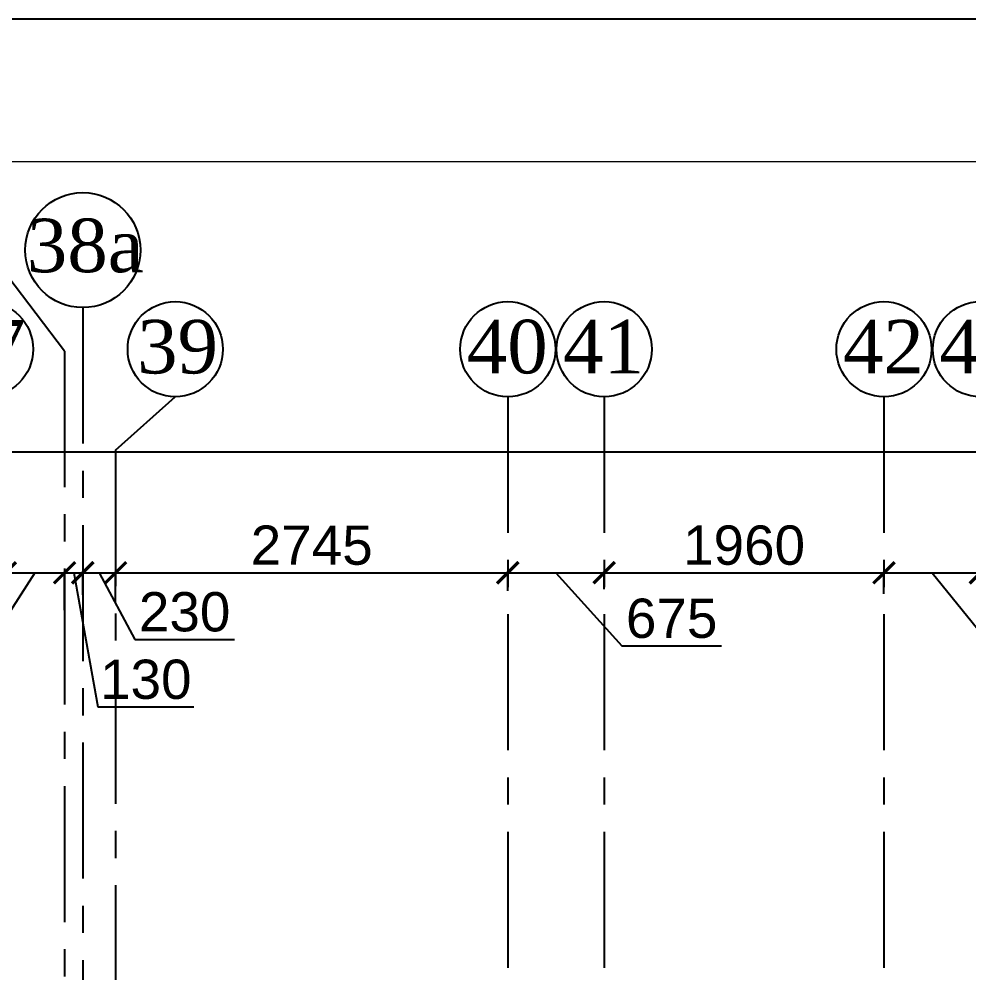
# Model space of a CAD drawing. Header units: inches. Extents: x 278200 to 407749, y -182622 to -96622.
# Drawn here: x 331106 to 337759, y -103306 to -96622 of the extents above; entities that cross this region are included whole.
import ezdxf

# ---------------------------------------------------------------- set-up
doc = ezdxf.new("R2010")
doc.units = ezdxf.units.IN
doc.header["$MEASUREMENT"] = 0
doc.linetypes.add('CENTER', pattern=[50.8, 31.75, -6.35, 6.35, -6.35])
for name, color, linetype in [('GIRD CIR', 1, 'Continuous'), ('GIRD TEXT', 4, 'Continuous'), ('GRID', 8, 'CENTER'), ('GRID DIM', 4, 'Continuous')]:
    doc.layers.add(name, color=color, linetype=linetype)
doc.layers.add('JKEC COLHAT', color=2, linetype='Continuous', lineweight=20)
doc.styles.add('T200', font='sanss___.ttf', dxfattribs={"height": 275})
doc.styles.add('T400', font='romantic.ttf')
doc.dimstyles.new('T 300', dxfattribs={"dimtxt": 275, "dimasz": 150, "dimexe": 1, "dimexo": 0, "dimgap": 50, "dimtad": 1, "dimdec": 0, "dimrnd": 5, "dimdsep": 46, "dimtxsty": 'T200', "dimblk": 'ARCHTICK', "dimcen": 2.5, "dimdle": 1, "dimclrd": 5, "dimclre": 253, "dimclrt": 4, "dimadec": 0, "dimazin": 0, "dimtfac": 1, "dimtdec": 0, "dimtmove": 2, "dimatfit": 3, "dimfxl": 0, "dimarcsym": 0})

# ---------------------------------------------------------------- blocks, each defined once
blk = doc.blocks.new('_ARCHTICK')
at = {"color": 0, "linetype": 'ByBlock', "const_width": 0.15}
blk.add_lwpolyline([(-0.5, -0.5), (0.5, 0.5)], dxfattribs=at)
blk = doc.blocks.new('*D74')
at = {"layer": 'Defpoints', "color": 0}
for p in [(366494.3, -99654.5), (283425.7, -99879.1, 14.7), (366494.3, -99879.1, 14.7)]:
    blk.add_point(p, dxfattribs=at)
at = {"layer": 'GRID DIM', "color": 5, "lineweight": -2}
blk.add_line((283424.7, -99654.5), (366495.3, -99654.5), dxfattribs=at)
at = {"layer": 'GRID DIM', "color": 253, "lineweight": -2}
for p, q in [((283425.7, -99879.1), (283425.7, -99653.5)), ((366494.3, -99879.1), (366494.3, -99653.5))]:
    blk.add_line(p, q, dxfattribs=at)
at = {"layer": 'GRID DIM', "color": 5, "lineweight": -2, "xscale": 150, "yscale": 150, "zscale": 150, "rotation": 180}
blk.add_blockref('_ARCHTICK', (283425.7, -99654.5), dxfattribs=at)
at = {"layer": 'GRID DIM', "color": 5, "lineweight": -2, "xscale": 150, "yscale": 150, "zscale": 150}
blk.add_blockref('_ARCHTICK', (366494.3, -99654.5), dxfattribs=at)
at = {"layer": 'GRID DIM', "color": 4, "insert": (324960, -99462.6), "char_height": 275, "attachment_point": 5, "style": 'T200'}
blk.add_mtext('83070', dxfattribs=at)
blk = doc.blocks.new('*D113')
at = {"layer": 'Defpoints', "color": 0}
for p in [(331424.3, -100501.8), (331009.3, -100656, 14.7), (331424.3, -100764.9, 14.7)]:
    blk.add_point(p, dxfattribs=at)
at = {"layer": 'GRID DIM', "color": 5, "lineweight": -2}
for p, q in [((331216.8, -100501.8), (330890.1, -101009)), ((331008.3, -100501.8), (331425.3, -100501.8)), ((330890.1, -101009), (330187.3, -101009))]:
    blk.add_line(p, q, dxfattribs=at)
at = {"layer": 'GRID DIM', "color": 253, "lineweight": -2}
for p, q in [((331009.3, -100656), (331009.3, -100500.8)), ((331424.3, -100764.9), (331424.3, -100500.8))]:
    blk.add_line(p, q, dxfattribs=at)
at = {"layer": 'GRID DIM', "color": 5, "lineweight": -2, "xscale": 150, "yscale": 150, "zscale": 150, "rotation": 180}
blk.add_blockref('_ARCHTICK', (331009.3, -100501.8), dxfattribs=at)
at = {"layer": 'GRID DIM', "color": 5, "lineweight": -2, "xscale": 150, "yscale": 150, "zscale": 150}
blk.add_blockref('_ARCHTICK', (331424.3, -100501.8), dxfattribs=at)
at = {"layer": 'GRID DIM', "color": 4, "insert": (330538.7, -100817.3), "char_height": 275, "attachment_point": 5, "style": 'T200'}
blk.add_mtext('415', dxfattribs=at)
blk = doc.blocks.new('*D114')
at = {"layer": 'Defpoints', "color": 0}
for p in [(331552.1, -100501.8), (331552.1, -100656, 29.5), (331424.3, -100764.9, 14.7)]:
    blk.add_point(p, dxfattribs=at)
at = {"layer": 'GRID DIM', "color": 5, "lineweight": -2}
for p, q in [((331423.3, -100501.8), (331553.1, -100501.8)), ((331488.2, -100501.8), (331657.3, -101442)), ((331657.3, -101442), (332329.5, -101442))]:
    blk.add_line(p, q, dxfattribs=at)
at = {"layer": 'GRID DIM', "color": 253, "lineweight": -2}
for p, q in [((331424.3, -100764.9), (331424.3, -100500.8)), ((331552.1, -100656), (331552.1, -100500.8))]:
    blk.add_line(p, q, dxfattribs=at)
at = {"layer": 'GRID DIM', "color": 5, "lineweight": -2, "xscale": 150, "yscale": 150, "zscale": 150, "rotation": 180}
blk.add_blockref('_ARCHTICK', (331424.3, -100501.8), dxfattribs=at)
at = {"layer": 'GRID DIM', "color": 5, "lineweight": -2, "xscale": 150, "yscale": 150, "zscale": 150}
blk.add_blockref('_ARCHTICK', (331552.1, -100501.8), dxfattribs=at)
at = {"layer": 'GRID DIM', "color": 4, "insert": (331993.4, -101250.1), "char_height": 275, "attachment_point": 5, "style": 'T200'}
blk.add_mtext('130', dxfattribs=at)
blk = doc.blocks.new('*D115')
at = {"layer": 'Defpoints', "color": 0}
for p in [(331782.1, -100501.8), (331552.1, -100656, 29.5), (331782.1, -100705.2, 14.7)]:
    blk.add_point(p, dxfattribs=at)
at = {"layer": 'GRID DIM', "color": 5, "lineweight": -2}
for p, q in [((331551.1, -100501.8), (331783.1, -100501.8)), ((331667.1, -100501.8), (331916.3, -100968.8)), ((331916.3, -100968.8), (332614.6, -100968.8))]:
    blk.add_line(p, q, dxfattribs=at)
at = {"layer": 'GRID DIM', "color": 253, "lineweight": -2}
for p, q in [((331552.1, -100656), (331552.1, -100500.8)), ((331782.1, -100705.2), (331782.1, -100500.8))]:
    blk.add_line(p, q, dxfattribs=at)
at = {"layer": 'GRID DIM', "color": 5, "lineweight": -2, "xscale": 150, "yscale": 150, "zscale": 150, "rotation": 180}
blk.add_blockref('_ARCHTICK', (331552.1, -100501.8), dxfattribs=at)
at = {"layer": 'GRID DIM', "color": 5, "lineweight": -2, "xscale": 150, "yscale": 150, "zscale": 150}
blk.add_blockref('_ARCHTICK', (331782.1, -100501.8), dxfattribs=at)
at = {"layer": 'GRID DIM', "color": 4, "insert": (332265.4, -100777), "char_height": 275, "attachment_point": 5, "style": 'T200'}
blk.add_mtext('230', dxfattribs=at)
blk = doc.blocks.new('*D116')
at = {"layer": 'Defpoints', "color": 0}
for p in [(334529.3, -100501.8), (334529.3, -100628.5, 14.7), (331782.1, -100705.2, 14.7)]:
    blk.add_point(p, dxfattribs=at)
at = {"layer": 'GRID DIM', "color": 5, "lineweight": -2}
blk.add_line((331781.1, -100501.8), (334530.3, -100501.8), dxfattribs=at)
at = {"layer": 'GRID DIM', "color": 253, "lineweight": -2}
for p, q in [((331782.1, -100705.2), (331782.1, -100500.8)), ((334529.3, -100628.5), (334529.3, -100500.8))]:
    blk.add_line(p, q, dxfattribs=at)
at = {"layer": 'GRID DIM', "color": 5, "lineweight": -2, "xscale": 150, "yscale": 150, "zscale": 150, "rotation": 180}
blk.add_blockref('_ARCHTICK', (331782.1, -100501.8), dxfattribs=at)
at = {"layer": 'GRID DIM', "color": 5, "lineweight": -2, "xscale": 150, "yscale": 150, "zscale": 150}
blk.add_blockref('_ARCHTICK', (334529.3, -100501.8), dxfattribs=at)
at = {"layer": 'GRID DIM', "color": 4, "insert": (333155.7, -100310.2), "char_height": 275, "attachment_point": 5, "style": 'T200'}
blk.add_mtext('2745', dxfattribs=at)
blk = doc.blocks.new('*D117')
at = {"layer": 'Defpoints', "color": 0}
for p in [(335204.3, -100501.8), (334529.3, -100628.5, 14.7), (335204.3, -100617.2, 14.7)]:
    blk.add_point(p, dxfattribs=at)
at = {"layer": 'GRID DIM', "color": 5, "lineweight": -2}
for p, q in [((334528.3, -100501.8), (335205.3, -100501.8)), ((334866.8, -100501.8), (335328.3, -101014.5)), ((335328.3, -101014.5), (336025.8, -101014.5))]:
    blk.add_line(p, q, dxfattribs=at)
at = {"layer": 'GRID DIM', "color": 253, "lineweight": -2}
for p, q in [((334529.3, -100628.5), (334529.3, -100500.8)), ((335204.3, -100617.2), (335204.3, -100500.8))]:
    blk.add_line(p, q, dxfattribs=at)
at = {"layer": 'GRID DIM', "color": 5, "lineweight": -2, "xscale": 150, "yscale": 150, "zscale": 150, "rotation": 180}
blk.add_blockref('_ARCHTICK', (334529.3, -100501.8), dxfattribs=at)
at = {"layer": 'GRID DIM', "color": 5, "lineweight": -2, "xscale": 150, "yscale": 150, "zscale": 150}
blk.add_blockref('_ARCHTICK', (335204.3, -100501.8), dxfattribs=at)
at = {"layer": 'GRID DIM', "color": 4, "insert": (335677.1, -100822.7), "char_height": 275, "attachment_point": 5, "style": 'T200'}
blk.add_mtext('675', dxfattribs=at)
blk = doc.blocks.new('*D118')
at = {"layer": 'Defpoints', "color": 0}
for p in [(337164.3, -100501.8), (335204.3, -100617.2, 14.7), (337164.3, -100649.4, 14.7)]:
    blk.add_point(p, dxfattribs=at)
at = {"layer": 'GRID DIM', "color": 5, "lineweight": -2}
blk.add_line((335203.3, -100501.8), (337165.3, -100501.8), dxfattribs=at)
at = {"layer": 'GRID DIM', "color": 253, "lineweight": -2}
for p, q in [((335204.3, -100617.2), (335204.3, -100500.8)), ((337164.3, -100649.4), (337164.3, -100500.8))]:
    blk.add_line(p, q, dxfattribs=at)
at = {"layer": 'GRID DIM', "color": 5, "lineweight": -2, "xscale": 150, "yscale": 150, "zscale": 150, "rotation": 180}
blk.add_blockref('_ARCHTICK', (335204.3, -100501.8), dxfattribs=at)
at = {"layer": 'GRID DIM', "color": 5, "lineweight": -2, "xscale": 150, "yscale": 150, "zscale": 150}
blk.add_blockref('_ARCHTICK', (337164.3, -100501.8), dxfattribs=at)
at = {"layer": 'GRID DIM', "color": 4, "insert": (336184.3, -100310), "char_height": 275, "attachment_point": 5, "style": 'T200'}
blk.add_mtext('1960', dxfattribs=at)
blk = doc.blocks.new('*D119')
at = {"layer": 'Defpoints', "color": 0}
for p in [(337839.3, -100501.8), (337164.3, -100649.4, 14.7), (337839.3, -100649.4, 14.7)]:
    blk.add_point(p, dxfattribs=at)
at = {"layer": 'GRID DIM', "color": 5, "lineweight": -2}
for p, q in [((337163.3, -100501.8), (337840.3, -100501.8)), ((337501.8, -100501.8), (338045.1, -101175.8)), ((338045.1, -101175.8), (338742.6, -101175.8))]:
    blk.add_line(p, q, dxfattribs=at)
at = {"layer": 'GRID DIM', "color": 253, "lineweight": -2}
for p, q in [((337164.3, -100649.4), (337164.3, -100500.8)), ((337839.3, -100649.4), (337839.3, -100500.8))]:
    blk.add_line(p, q, dxfattribs=at)
at = {"layer": 'GRID DIM', "color": 5, "lineweight": -2, "xscale": 150, "yscale": 150, "zscale": 150, "rotation": 180}
blk.add_blockref('_ARCHTICK', (337164.3, -100501.8), dxfattribs=at)
at = {"layer": 'GRID DIM', "color": 5, "lineweight": -2, "xscale": 150, "yscale": 150, "zscale": 150}
blk.add_blockref('_ARCHTICK', (337839.3, -100501.8), dxfattribs=at)
at = {"layer": 'GRID DIM', "color": 4, "insert": (338393.9, -100984), "char_height": 275, "attachment_point": 5, "style": 'T200'}
blk.add_mtext('675', dxfattribs=at)
blk = doc.blocks.new('*D120')
at = {"layer": 'Defpoints', "color": 0}
for p in [(339089.1, -100501.8), (337839.3, -100649.4, 14.7), (339089.1, -100638.2, 14.7)]:
    blk.add_point(p, dxfattribs=at)
at = {"layer": 'GRID DIM', "color": 5, "lineweight": -2}
blk.add_line((337838.3, -100501.8), (339090.1, -100501.8), dxfattribs=at)
at = {"layer": 'GRID DIM', "color": 253, "lineweight": -2}
for p, q in [((337839.3, -100649.4), (337839.3, -100500.8)), ((339089.1, -100638.2), (339089.1, -100500.8))]:
    blk.add_line(p, q, dxfattribs=at)
at = {"layer": 'GRID DIM', "color": 5, "lineweight": -2, "xscale": 150, "yscale": 150, "zscale": 150, "rotation": 180}
blk.add_blockref('_ARCHTICK', (337839.3, -100501.8), dxfattribs=at)
at = {"layer": 'GRID DIM', "color": 5, "lineweight": -2, "xscale": 150, "yscale": 150, "zscale": 150}
blk.add_blockref('_ARCHTICK', (339089.1, -100501.8), dxfattribs=at)
at = {"layer": 'GRID DIM', "color": 4, "insert": (338464.2, -100310.2), "char_height": 275, "attachment_point": 5, "style": 'T200'}
blk.add_mtext('1250', dxfattribs=at)

msp = doc.modelspace()

# ---------------------------------------------------------------- linework, layer by layer
at = {"layer": 'Defpoints', "ltscale": 0.2}
msp.add_lwpolyline([(278199.9, -182621.9), (400199.9, -182621.9), (400199.9, -96621.9), (278199.9, -96621.9)], close=True, dxfattribs=at)
at = {"layer": 'GIRD CIR'}
for centre, radius in [((331552.1, -98240.7, 29.5), 403.2), ((330870.8, -98935.4, 14.7), 333.3), ((332199.9, -98935.4, 14.7), 333.3), ((334529.3, -98935.4, 14.7), 333.3), ((335204.3, -98935.4, 14.7), 333.3), ((337164.3, -98935.4, 14.7), 333.3), ((337839.3, -98935.4, 14.7), 333.3)]:
    msp.add_circle(centre, radius, dxfattribs=at)
at = {"layer": 'GRID', "ltscale": 30}
for p, q in [((331424.3, -98948.8, 14.7), (331026.4, -98424.9, 14.7)), ((331552.1, -98643.9, 29.5), (331552.1, -130305.3, 29.5)), ((331424.3, -98948.8, 14.7), (331424.3, -130305.3, 14.7)), ((331782.1, -99643.5, 14.7), (332199.9, -99268.8, 14.7)), ((334529.3, -99268.8, 14.7), (334529.3, -130305.3, 14.7)), ((335204.3, -99268.8, 14.7), (335204.3, -130305.3, 14.7)), ((337164.3, -99268.8, 14.7), (337164.3, -130305.3, 14.7)), ((331782.1, -99643.5, 14.7), (331782.1, -130305.3, 14.7))]:
    msp.add_line(p, q, dxfattribs=at)
at = {"layer": 'JKEC COLHAT', "ltscale": 0.2}
msp.add_lwpolyline([(279199.9, -181621.9), (399199.9, -181621.9), (399199.9, -97621.9), (279199.9, -97621.9)], close=True, dxfattribs=at)

# ---------------------------------------------------------------- texts
at = {"layer": 'GIRD TEXT', "ltscale": 7, "style": 'T400'}
for s, p in [('38a', (331160.3, -98395.6)), ('37', (330583.8, -99104.8)), ('39', (331932.9, -99104.8)), ('40', (334242.3, -99104.8)), ('41', (334917.3, -99104.8)), ('42', (336877.3, -99104.8)), ('43', (337552.3, -99104.8))]:
    msp.add_text(s, height=375, dxfattribs=at).set_placement(p)

# ---------------------------------------------------------------- dimensions: what is measured, and where the dimension line sits
at = {"layer": 'GRID DIM'}
for base, p1, p2, picture, middle in [((366494.3, -99654.5), (283425.7, -99879.1, 14.7), (366494.3, -99879.1, 14.7), '*D74', (324960, -99462.6)), ((334529.3, -100501.8), (331782.1, -100705.2, 14.7), (334529.3, -100628.5, 14.7), '*D116', (333155.7, -100310.2)), ((337164.3, -100501.8), (335204.3, -100617.2, 14.7), (337164.3, -100649.4, 14.7), '*D118', (336184.3, -100310)), ((339089.1, -100501.8), (337839.3, -100649.4, 14.7), (339089.1, -100638.2, 14.7), '*D120', (338464.2, -100310.2))]:
    dim = msp.add_linear_dim(base=base, p1=p1, p2=p2, dimstyle='T 300', dxfattribs=at)
    dim.commit()
    dim.dimension.update_dxf_attribs({"geometry": picture, "text_midpoint": middle})
for base, p1, p2, picture, middle in [((331424.3, -100501.8), (331009.3, -100656, 14.7), (331424.3, -100764.9, 14.7), '*D113', (330840.1, -101009)), ((331552.1, -100501.8), (331424.3, -100764.9, 14.7), (331552.1, -100656, 29.5), '*D114', (331707.3, -101442)), ((331782.1, -100501.8), (331552.1, -100656, 29.5), (331782.1, -100705.2, 14.7), '*D115', (331966.3, -100968.8)), ((335204.3, -100501.8), (334529.3, -100628.5, 14.7), (335204.3, -100617.2, 14.7), '*D117', (335378.3, -101014.5)), ((337839.3, -100501.8), (337164.3, -100649.4, 14.7), (337839.3, -100649.4, 14.7), '*D119', (338095.1, -101175.8))]:
    dim = msp.add_linear_dim(base=base, p1=p1, p2=p2, dimstyle='T 300', override={"dimtmove": 1}, dxfattribs=at)
    dim.commit()
    dim.dimension.update_dxf_attribs({"geometry": picture, "text_midpoint": middle, "dimtype": 160})

doc.saveas('drawing.dxf')
